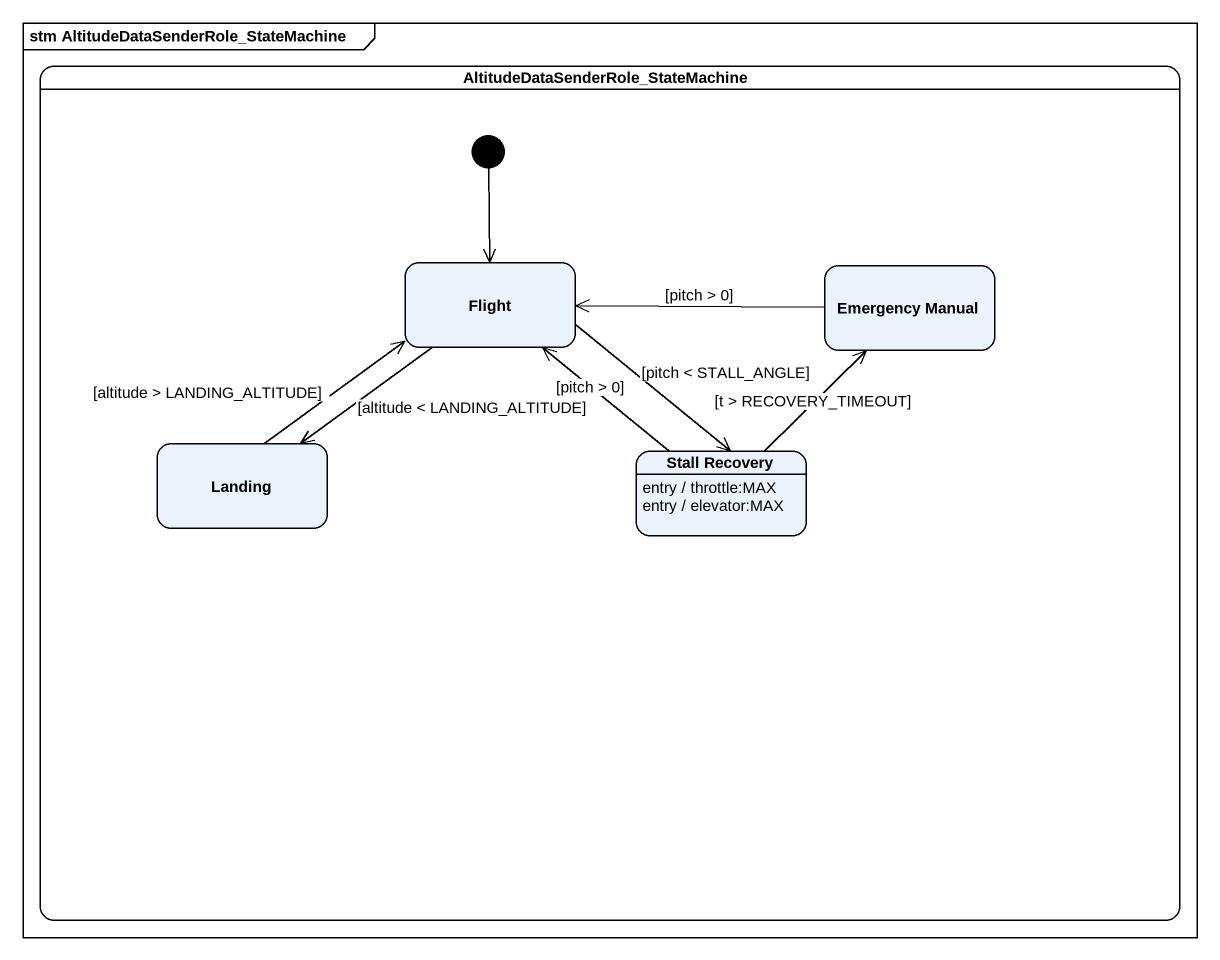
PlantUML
@startuml
mainframe stm AltitudeDataSenderRole_StateMachine
hide empty description
state "AltitudeDataSenderRole_StateMachine" as AltitudeDataSenderRole {
  state Flight
  state "Emergency Manual" as Emergency_Manual
  state Landing
  state "Stall Recovery" as Stall_Recovery
  Stall_Recovery : entry / throttle:MAX
  Stall_Recovery : entry / elevator:MAX
  [*] --> Flight
}
Flight --> Landing : [altitude < LANDING_ALTITUDE]
Flight --> Stall_Recovery : [pitch < STALL_ANGLE]
Emergency_Manual -left-> Flight : [pitch > 0]
Landing -up-> Flight : [altitude > LANDING_ALTITUDE]
Stall_Recovery -up-> Flight : [pitch > 0]
Stall_Recovery -up-> Emergency_Manual : [t > RECOVERY_TIMEOUT]
@enduml
